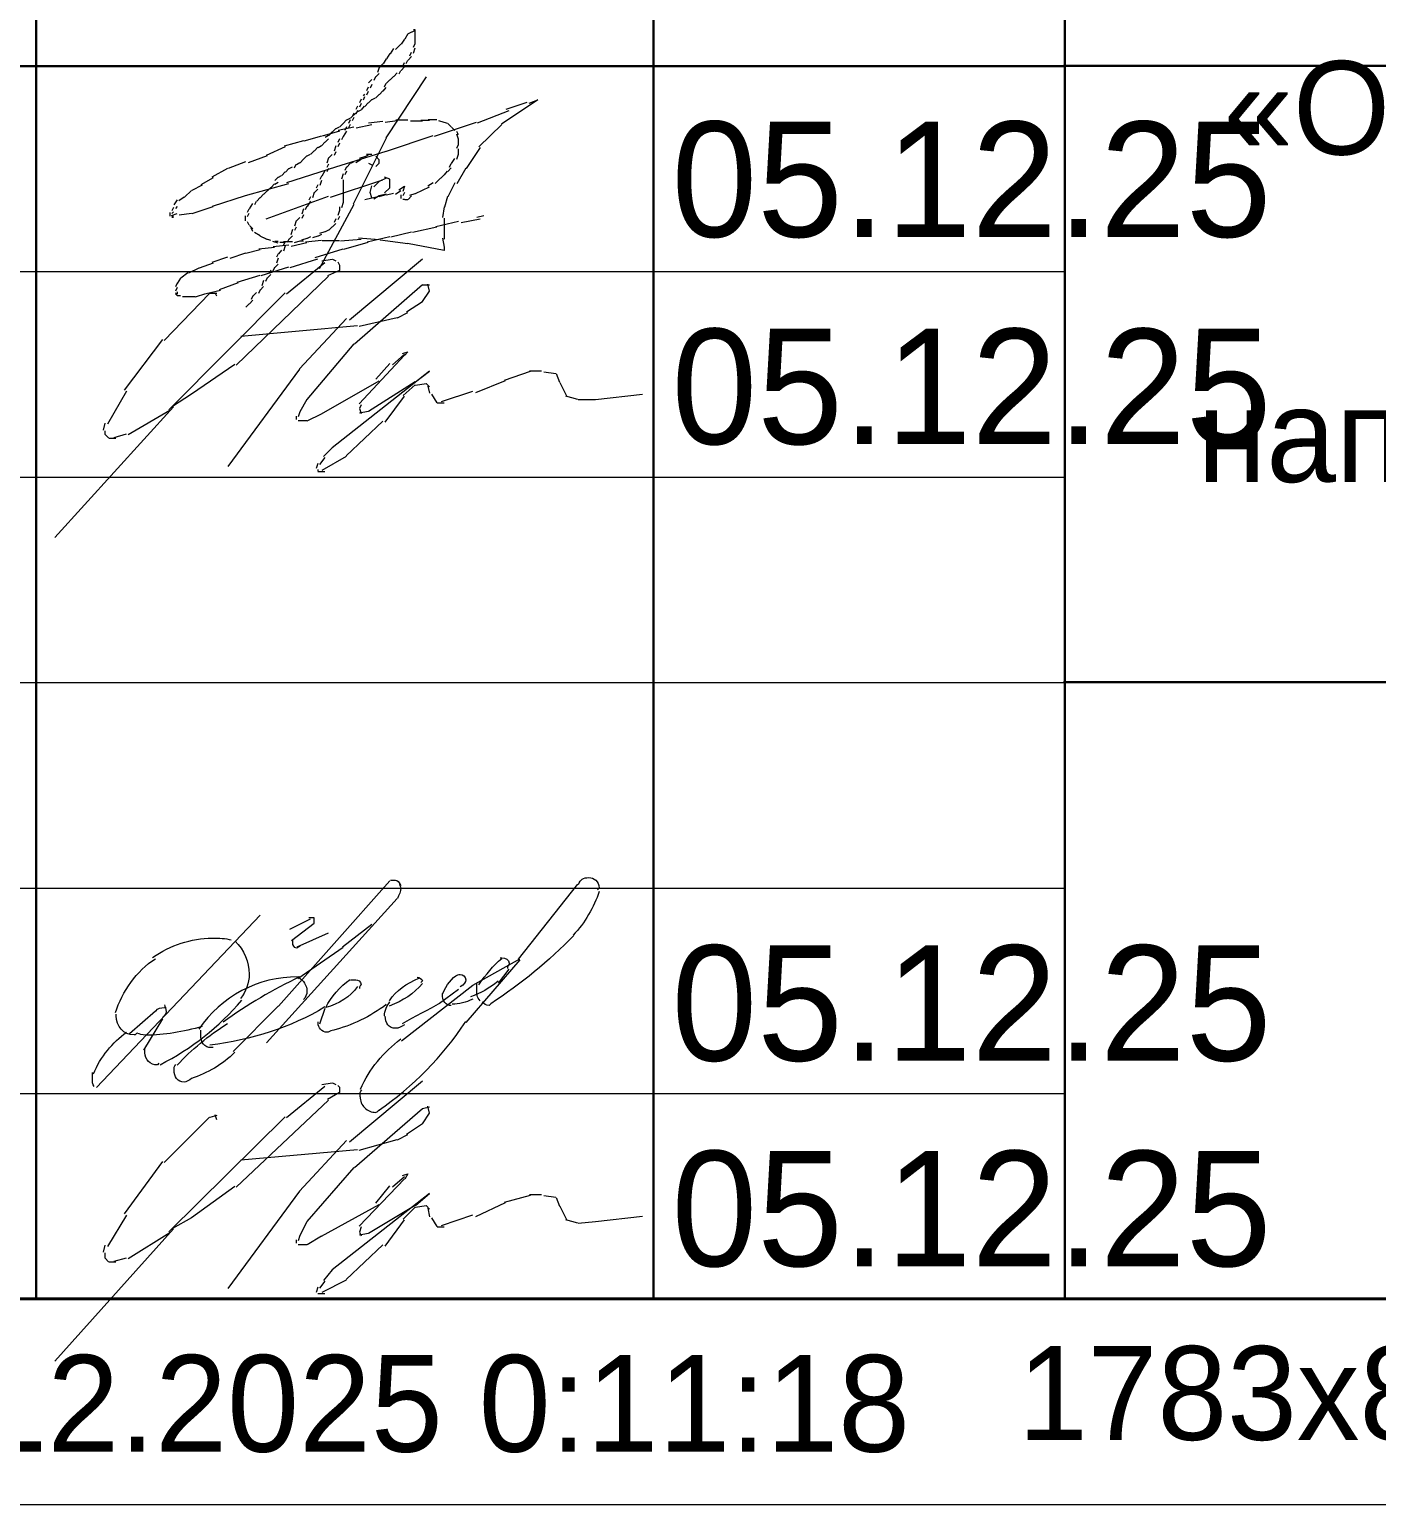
# Model space of a CAD drawing. Header units: millimetres. Extents: x -136833 to 49383, y -8033 to 344618.
# Drawn here: x 30069 to 33345, y -8033 to -4448 of the extents above; entities that cross this region are included whole.
import ezdxf

# ---------------------------------------------------------------- set-up
doc = ezdxf.new("R2010")
doc.units = ezdxf.units.MM
doc.layers.add('PDF _Геометрия', color=7, linetype='Continuous', true_color=0x1d1d1d)
doc.layers.add('PDF _Текст', color=7, linetype='Continuous')

msp = doc.modelspace()

# ---------------------------------------------------------------- linework, layer by layer
at = {"layer": 'PDF _Геометрия', "color": 7, "lineweight": 40}
msp.add_lwpolyline([(-131209.6, 75559.2), (44580.7, 75559.2), (44580.7, -7533.5), (-131209.6, -7533.5)], dxfattribs=at)
at = {"layer": 'PDF _Геометрия', "color": 7, "lineweight": 30}
for points in [[(30086, -2036.4), (30086, -7535.4)], [(31586.4, -2037.3), (31586.4, -7536.3)], [(32586.6, -2035.9), (32586.6, -7534.8)], [(32586.6, -4537.6), (26084, -4537.6)], [(44580.7, -4536.4), (32583.8, -4536.4)], [(44580.7, -6034.9), (32583.8, -6034.9)]]:
    msp.add_lwpolyline(points, dxfattribs=at)
at = {"layer": 'PDF _Геометрия', "color": 5, "lineweight": 9}
for points in [[(30981, -4471.4), (30972.9, -4484.1)], [(30989.7, -4458.9), (30981.7, -4471.5)], [(30998.5, -4454.8), (30990.4, -4459)], [(31007.3, -4450.6), (30999.2, -4454.9)], [(31003.2, -4490.9), (31007.3, -4482.5), (31007.3, -4469.8), (31007.3, -4457.1), (31007.3, -4448.6), (31003.2, -4448.6)], [(30945.9, -4506.8), (30937.8, -4519.5)], [(30954.6, -4494.3), (30946.6, -4507)], [(30972.2, -4484), (30959.1, -4496.7)], [(30990.4, -4522.5), (30998.5, -4514)], [(30994.5, -4511.9), (30998.5, -4503.5)], [(31003.2, -4505.7), (31007.3, -4493.1)], [(30919.5, -4540.2), (30915.5, -4552.9)], [(30928.3, -4532), (30920.3, -4540.4)], [(30937.1, -4519.3), (30929, -4532)], [(30968.1, -4555.9), (30972.2, -4547.5)], [(30972.9, -4547.6), (30981, -4539.2)], [(30976.9, -4537.1), (30981, -4528.6)], [(30985.7, -4530.8), (30989.7, -4522.3)], [(30893.2, -4588.4), (30889.2, -4596.9)], [(30902, -4569.6), (30893.9, -4578)], [(30902, -4582.2), (30898, -4590.6)], [(30910.8, -4563.3), (30906.7, -4571.8)], [(30919.5, -4555), (30911.5, -4563.5)], [(30933, -4587.1), (30937.1, -4578.7)], [(31033.6, -4563.4), (30935.9, -4711.5)], [(30937.8, -4578.8), (30945.9, -4570.3)], [(30946.6, -4570.5), (30954.6, -4562)], [(30955.3, -4562.2), (30963.4, -4553.7)], [(30875.7, -4617.7), (30871.6, -4626.2)], [(30884.4, -4605.2), (30880.4, -4609.5)], [(30884.4, -4611.5), (30880.4, -4619.9)], [(30893.2, -4599), (30889.2, -4607.4)], [(30893.9, -4626.7), (30902, -4618.2)], [(30902.7, -4618.4), (30910.8, -4614.2)], [(30911.5, -4614.2), (30919.5, -4605.8)], [(30920.3, -4606), (30928.3, -4597.5)], [(30929, -4597.7), (30937.1, -4589.2)], [(31284.4, -4627.4), (31305.6, -4618.9), (31216.8, -4678.1)], [(30850.1, -4664), (30858.1, -4655.5)], [(30858.1, -4651.3), (30854.1, -4659.7)], [(30858.8, -4655.7), (30866.9, -4647.3)], [(30866.9, -4634.6), (30862.9, -4643)], [(30866.9, -4645), (30862.9, -4653.6)], [(30867.6, -4647.3), (30875.7, -4643.1)], [(30875.7, -4628.3), (30871.6, -4636.8)], [(30876.4, -4643.3), (30884.4, -4634.8)], [(30885.2, -4635), (30893.2, -4626.6)], [(31158.7, -4674.9), (31235.4, -4645.2)], [(31228.8, -4641.8), (31279.3, -4624.9)], [(30823, -4695.1), (30780.8, -4707.8)], [(30806.2, -4697.1), (30814.2, -4688.7)], [(30815, -4688.8), (30823, -4684.5)], [(30858.1, -4685.2), (30819.9, -4693.7)], [(30823.7, -4684.7), (30831.8, -4676.3)], [(30832.5, -4676.4), (30840.6, -4667.9)], [(30840.6, -4695.4), (30832.5, -4708.2)], [(30840.6, -4684.9), (30836.5, -4693.4)], [(30841.3, -4668.1), (30849.3, -4663.9)], [(30849.3, -4668.1), (30845.3, -4676.6)], [(30849.3, -4678.7), (30845.3, -4687.1)], [(30858.1, -4661.9), (30854.1, -4670.3)], [(30902, -4679.5), (30863.7, -4688)], [(30928.3, -4671.6), (30894.1, -4675.9)], [(30963.4, -4670.1), (30934.2, -4674.3)], [(30989.7, -4668.4), (30960.5, -4668.4)], [(31024.8, -4671.1), (30995.6, -4671.1)], [(31042.4, -4669.4), (31021.2, -4669.4)], [(31059.9, -4667.5), (31038.8, -4667.5)], [(31054.6, -4707.3), (31156.4, -4673.5)], [(31077.5, -4674.2), (31064.4, -4670)], [(31086.2, -4676.5), (31073.1, -4672.3)], [(31095, -4685.1), (31087, -4676.6)], [(31103.8, -4693.7), (31095.7, -4685.3)], [(31112.6, -4704.4), (31108.5, -4695.9)], [(31217.9, -4678.8), (31162.4, -4733.7)], [(30735.3, -4719), (30689, -4731.7)], [(30779.1, -4707.1), (30736.9, -4719.8)], [(30771.1, -4734.6), (30779.1, -4730.4)], [(30779.9, -4730.5), (30787.9, -4722)], [(30788.6, -4709.5), (30796.7, -4705.3)], [(30788.6, -4722.2), (30796.7, -4713.6)], [(30797.4, -4705.5), (30805.5, -4696.9)], [(30814.2, -4730.9), (30810.2, -4743.7)], [(30823, -4714.2), (30819, -4722.7)], [(30823, -4724.8), (30819, -4733.3)], [(30831.8, -4708), (30827.8, -4716.4)], [(30937.1, -4712), (30856.5, -4872.8)], [(30937.3, -4743.6), (31051.1, -4705.5)], [(31108.5, -4736.2), (31112.6, -4727.8), (31112.6, -4715.1), (31108.5, -4702.4)], [(30647.5, -4755.6), (30601.3, -4772.5)], [(30691.4, -4733.1), (30645.2, -4754.2)], [(30727.2, -4771.9), (30735.3, -4763.5)], [(30736, -4763.6), (30744.1, -4755.1)], [(30744.8, -4755.3), (30752.8, -4751.1)], [(30753.6, -4751.2), (30761.6, -4742.7)], [(30762.3, -4742.8), (30770.4, -4734.4)], [(30796.7, -4760.3), (30792.7, -4773)], [(30805.5, -4752), (30797.4, -4760.4)], [(30814.2, -4745.7), (30810.2, -4754.3)], [(30814.2, -4781.8), (30937.1, -4743.7)], [(30875.7, -4763.8), (30862.6, -4772.3)], [(30884.4, -4757.6), (30871.4, -4761.8)], [(30893.2, -4753.5), (30885.2, -4757.8)], [(30902, -4751.6), (30888.9, -4751.6)], [(30911.5, -4781.5), (30919.5, -4773), (30919.5, -4764.6), (30911.5, -4756)], [(31095.7, -4774.2), (31103.8, -4761.5)], [(31108.5, -4763.7), (31112.6, -4751), (31112.6, -4738.3)], [(31165.2, -4735), (31130.9, -4785.7)], [(30551, -4785.6), (30512.8, -4806.8)], [(30594.9, -4769.5), (30552.7, -4786.4)], [(30674.6, -4807), (30682.6, -4802.8)], [(30683.4, -4803), (30691.4, -4794.4)], [(30692.1, -4794.6), (30700.2, -4786.2)], [(30695.5, -4819.9), (30814.2, -4781.8)], [(30700.9, -4786.3), (30709, -4782.1)], [(30713.7, -4784.3), (30717.7, -4775.8)], [(30718.5, -4776), (30726.5, -4771.8)], [(30787.9, -4791.9), (30779.9, -4804.6)], [(30796.7, -4775.1), (30792.7, -4783.6)], [(30796.7, -4785.7), (30792.7, -4794.1)], [(30831.8, -4799.1), (30827.8, -4811.7)], [(30840.6, -4782.2), (30836.5, -4790.7)], [(30840.6, -4792.8), (30836.5, -4801.3)], [(30849.3, -4773.9), (30841.3, -4782.4)], [(30858.1, -4769.9), (30850.1, -4774.1)], [(30893.9, -4772.7), (30902, -4777)], [(31069.4, -4809.7), (31077.5, -4801.2)], [(31078.2, -4801.3), (31086.2, -4792.8)], [(31087, -4793), (31095, -4784.6)], [(31091, -4782.4), (31095, -4774)], [(31130.1, -4785.2), (31108.9, -4823.3)], [(30463.3, -4839.1), (30446.2, -4856)], [(30489.6, -4826.8), (30464.5, -4839.6)], [(30515.9, -4808.3), (30485.8, -4825.3)], [(30594.6, -4851.7), (30700.2, -4822.1)], [(30648.3, -4840.3), (30656.3, -4831.9)], [(30657, -4832), (30665.1, -4823.6)], [(30665.8, -4815.3), (30673.9, -4806.9)], [(30665.8, -4823.8), (30673.9, -4819.5)], [(30770.4, -4836), (30762.3, -4844.4)], [(30770.4, -4825.4), (30766.3, -4833.9)], [(30779.1, -4804.4), (30775.1, -4813)], [(30779.1, -4815), (30775.1, -4827.7)], [(30801.4, -4855.7), (30928.3, -4813.4)], [(30831.8, -4813.9), (30831.8, -4822.3), (30831.8, -4835), (30831.8, -4847.7), (30831.8, -4856.1), (30831.8, -4868.8), (30827.8, -4881.6)], [(30884.9, -4861.6), (30902, -4857.4), (30898, -4844.7), (30902, -4827.8)], [(30919.5, -4817.4), (30906.4, -4830.2)], [(30937.1, -4809.3), (30920, -4817.8)], [(30932.8, -4845.5), (30945.9, -4832.8), (30945.9, -4811.6), (30932.8, -4807.3)], [(30959.1, -4848), (30972.2, -4839.6)], [(30967.9, -4837.6), (30981, -4829.2), (30976.9, -4841.9)], [(31007.7, -4846.9), (31024.8, -4838.4)], [(31025.2, -4838.7), (31042.4, -4830.2)], [(31038, -4828.3), (31051.1, -4819.8)], [(31055.6, -4822.2), (31068.7, -4809.5)], [(31103.8, -4820.7), (31086.6, -4854.6)], [(30428.2, -4861.8), (30420.2, -4874.5)], [(30445.7, -4855.8), (30432.7, -4864.2)], [(30514.5, -4877.3), (30594.9, -4852)], [(30604.4, -4884.1), (30612.4, -4871.3)], [(30617.2, -4873.6), (30621.2, -4865.1)], [(30622, -4865.3), (30630, -4856.8)], [(30630.7, -4857), (30638.8, -4848.6)], [(30639.5, -4848.7), (30647.5, -4840.2)], [(30644.8, -4908.4), (30796.7, -4853.5)], [(30752.8, -4865.4), (30744.8, -4878)], [(30752.8, -4854.8), (30748.8, -4863.2)], [(30761.6, -4844.3), (30757.6, -4857)], [(30858.1, -4873.5), (30773.6, -5030.2)], [(30902.4, -4857.7), (30919.5, -4853.5)], [(30906.4, -4859.8), (30919.5, -4851.4)], [(30920, -4851.7), (30937.1, -4847.4)], [(30920, -4853.8), (30937.1, -4849.5)], [(30937.5, -4849.8), (30954.6, -4845.6)], [(30972.2, -4850.1), (30972.2, -4854.4), (30972.2, -4858.6)], [(30972.2, -4858.6), (30972.2, -4858.6)], [(30972.2, -4858.6), (30972.2, -4858.6)], [(30981, -4844), (30976.9, -4852.4)], [(30976.9, -4860.9), (30981, -4860.9)], [(30981.7, -4861), (30989.7, -4861)], [(30990.4, -4861.2), (30998.5, -4852.7)], [(30994.2, -4850.8), (31007.3, -4846.6)], [(31086.2, -4854.3), (31078.2, -4879.7)], [(30410.6, -4893.2), (30410.6, -4893.2)], [(30410.6, -4893.2), (30410.6, -4897.4), (30410.6, -4901.7)], [(30410.6, -4901.7), (30410.6, -4901.7)], [(30415.1, -4899.9), (30428.2, -4895.7)], [(30419.4, -4880.7), (30415.4, -4889.1)], [(30419.4, -4891.2), (30415.4, -4895.4)], [(30415.4, -4901.9), (30419.4, -4901.9)], [(30415.4, -4904), (30419.4, -4904)], [(30428.2, -4878.7), (30424.2, -4882.9)], [(30433.2, -4898.4), (30463.3, -4894.2)], [(30464.7, -4895.1), (30515.9, -4878.1)], [(30594.9, -4913.4), (30594.9, -4900.7)], [(30599.6, -4892.4), (30603.7, -4883.9)], [(30599.6, -4903), (30603.7, -4894.4)], [(30726.5, -4905.2), (30718.5, -4913.6)], [(30735.3, -4884.1), (30731.3, -4896.8)], [(30735.3, -4898.9), (30731.3, -4907.4)], [(30744.1, -4877.9), (30740, -4886.4)], [(30814.2, -4908.7), (30810.2, -4917.2)], [(30823, -4879.3), (30823, -4887.8), (30819, -4900.5)], [(30823, -4902.5), (30819, -4911.1)], [(31077.5, -4879.5), (31073.4, -4904.9)], [(31077.5, -4907.1), (31077.5, -4932.4), (31077.5, -4957.8)], [(31118.8, -4917), (31165.2, -4908.5)], [(31156.8, -4904.5), (31174, -4900.3)], [(30603.7, -4924.1), (30599.6, -4915.6)], [(30612.4, -4932.7), (30604.4, -4924.3)], [(30612.4, -4939.1), (30608.4, -4930.6)], [(30630, -4950), (30616.9, -4941.5)], [(30709, -4934.4), (30704.9, -4947.2)], [(30717.7, -4913.4), (30713.7, -4926.2)], [(30717.7, -4928.2), (30713.7, -4936.7)], [(30779.1, -4946.3), (30771.1, -4950.5)], [(30787.9, -4940), (30774.8, -4944.2)], [(30796.7, -4936), (30788.6, -4940.2)], [(30805.5, -4927.7), (30797.4, -4936.1)], [(30814.2, -4919.3), (30806.2, -4927.8)], [(30948.1, -4952.3), (30998.5, -4939.6)], [(31000.5, -4940.5), (31059.9, -4927.8)], [(31057.1, -4926.7), (31112.6, -4914)], [(30665.1, -4978.1), (30626.9, -4982.3)], [(30638.8, -4954.3), (30630.7, -4950.1)], [(30647.5, -4958.7), (30639.5, -4954.5)], [(30656.3, -4961.1), (30643.2, -4956.8)], [(30673.9, -4967.6), (30660.8, -4963.4)], [(30700.2, -4972.4), (30662, -4976.6)], [(30673.9, -4963.5), (30665.8, -4963.5)], [(30691.4, -4965.9), (30678.3, -4965.9)], [(30700.2, -4964), (30687.1, -4964)], [(30691.4, -4963.7), (30687.4, -4972.3)], [(30691.4, -4974.3), (30687.4, -4987.1)], [(30700.2, -4957.5), (30696.2, -4966)], [(30709, -4949.3), (30700.9, -4957.7)], [(30709, -4964.1), (30700.9, -4964.1)], [(30744.1, -4966.7), (30705.8, -4975.3)], [(30726.5, -4962.3), (30713.4, -4966.5)], [(30735.3, -4962.4), (30727.2, -4962.4)], [(30744.1, -4956.3), (30731, -4960.5)], [(30779.1, -4961), (30740.9, -4965.3)], [(30752.8, -4952.2), (30744.8, -4956.4)], [(30770.4, -4950.3), (30757.3, -4954.5)], [(30764.4, -5002.2), (30831.8, -4981)], [(30823, -4961.8), (30780.8, -4961.8)], [(30875.7, -4958.5), (30825.3, -4962.7)], [(30833.8, -4982.2), (30893.2, -4965.1)], [(30919.5, -4959.3), (30869.2, -4955.1)], [(30890.5, -4964), (30945.9, -4951.4)], [(30989.7, -4969), (30922.2, -4960.5)], [(31073.4, -4955.7), (31077.5, -4976.9), (31077.5, -4985.4), (30988.8, -4968.4)], [(30515.9, -5015.7), (30481.8, -5028.5)], [(30551, -5001.5), (30512.8, -5014.2)], [(30594.9, -4991.7), (30556.7, -5004.4)], [(30630, -4983.8), (30595.8, -4992.3)], [(30673.9, -5018.5), (30665.8, -5027)], [(30673.9, -4993.1), (30669.8, -5001.6)], [(30673.9, -5003.6), (30669.8, -5016.4)], [(30682.6, -4984.7), (30674.6, -4993.3)], [(30694.4, -5090.3), (30787.9, -5014.1)], [(30703, -5026.5), (30770.4, -5005.3)], [(30780.3, -5010.3), (30805.5, -5006)], [(30819, -5012.6), (30823, -5021.1), (30823, -5033.8), (30793.8, -5046.5)], [(30806.2, -5006.2), (30814.2, -5010.4)], [(30847.5, -5153.8), (31024.8, -5005.5)], [(30437, -5052.4), (30428.9, -5065.2)], [(30454.5, -5040), (30437.4, -5052.8)], [(30480.8, -5027.9), (30455.7, -5040.5)], [(30796.7, -5048.1), (30572.3, -5264)], [(30574.7, -5062.1), (30630, -5045.3)], [(30632.8, -5046.4), (30700.2, -5025.3)], [(30647.5, -5051.8), (30643.5, -5060.4)], [(30656.3, -5043.5), (30648.3, -5052.1)], [(30656.3, -5033), (30652.3, -5041.5)], [(30665.1, -5026.7), (30661.1, -5035.3)], [(30507.2, -5089.6), (30396.7, -5203.9)], [(30407.9, -5372.3), (30691.4, -5088.6)], [(30428.2, -5065), (30424.2, -5073.5)], [(30428.2, -5075.6), (30424.2, -5084)], [(30424.2, -5088.2), (30428.2, -5092.5)], [(30424.2, -5090.4), (30428.2, -5094.6)], [(30428.2, -5086.1), (30428.2, -5090.3)], [(30473.3, -5097.9), (30498.4, -5089.5)], [(30499.3, -5090.1), (30533.5, -5081.7)], [(30524.7, -5090), (30507.6, -5090)], [(30524.7, -5096.3), (30520.7, -5087.9)], [(30531.1, -5080.3), (30577.3, -5063.3)], [(30621.2, -5087.4), (30613.2, -5095.9)], [(30630, -5081.2), (30626, -5089.7)], [(30638.8, -5072.9), (30630.7, -5081.4)], [(30638.8, -5058), (30634.7, -5070.8)], [(31024.8, -5069), (30859.6, -5213)], [(31025.2, -5109.6), (31042.4, -5084.2), (31038.3, -5067.3)], [(31042.4, -5069.3), (31025.2, -5069.3)], [(30428.9, -5094.8), (30437, -5094.8)], [(30441.5, -5097.1), (30454.5, -5097.1)], [(30455, -5097.5), (30472.1, -5097.5)], [(30603.7, -5114.6), (30595.6, -5123.1)], [(30612.4, -5106.3), (30604.4, -5114.8)], [(30612.4, -5095.8), (30608.4, -5104.2)], [(30986.5, -5134.7), (31024.8, -5109.3)], [(30725.8, -5273.3), (30840.6, -5150.5)], [(30870.7, -5169.6), (30963.4, -5148.5)], [(30964.5, -5148.9), (30989.7, -5136.2)], [(30583, -5193.3), (30866.9, -5168)], [(30393.1, -5202), (30299.7, -5324.7)], [(30858.1, -5212.2), (30743.4, -5347.7)], [(30976.6, -5235.7), (30989.7, -5231.5), (30981.7, -5240)], [(30568.6, -5262.1), (30463.1, -5334.2)], [(30981, -5239.7), (30871.2, -5358.3)], [(30911.6, -5298.4), (30945.9, -5260.3)], [(30951.7, -5263), (30981, -5237.6)], [(30552.5, -5510.5), (30726.5, -5273.4)], [(30779.6, -5382.6), (30919.5, -5302.2)], [(31008.1, -5304.3), (31042.4, -5278.9), (30805.6, -5465.2)], [(30893.4, -5375.7), (31007.3, -5303.7)], [(31155, -5330.8), (31226.6, -5301.2)], [(31224.5, -5300.2), (31288, -5279)], [(31285.1, -5277.4), (31314.4, -5277.4)], [(31320.2, -5280.1), (31349.5, -5284.3)], [(31350.2, -5284.5), (31358.2, -5305.6)], [(31358.6, -5305.9), (31375.8, -5339.8)], [(30305.4, -5327.3), (30259.2, -5407.8)], [(30463.3, -5334.4), (30417.1, -5364.1)], [(30934.6, -5402.7), (30981, -5339.3)], [(30978.1, -5337.6), (31007.3, -5312.2)], [(31008.4, -5312.7), (31033.6, -5308.4)], [(31034.3, -5308.5), (31042.4, -5317)], [(31038.3, -5314.9), (31042.4, -5331.8)], [(31046.8, -5334.3), (31059.9, -5355.4)], [(31071, -5352.7), (31147.7, -5327.3)], [(31372.8, -5338.2), (31402.1, -5346.6)], [(31445.8, -5347.3), (31560, -5334.6)], [(30419.4, -5365.3), (30131.3, -5682.9)], [(30309.3, -5432.9), (30410.6, -5373.7)], [(30726.5, -5377.2), (30722.5, -5389.8)], [(30744.1, -5347.7), (30727, -5377.4)], [(30875.7, -5360.7), (30871.6, -5369.1), (30875.7, -5381.8)], [(30872.1, -5380), (30893.2, -5375.8)], [(31060.3, -5355.8), (31077.5, -5355.8)], [(31403.5, -5347.4), (31446, -5347.4)], [(30252.7, -5404.8), (30248.7, -5421.8)], [(30717.7, -5387.6), (30717.7, -5396)], [(30722.9, -5398.5), (30744.1, -5398.5)], [(30744.9, -5399.2), (30779.1, -5382.3)], [(30839.7, -5484.3), (30928.3, -5399.8)], [(30252.7, -5423.9), (30252.7, -5432.3)], [(30253.5, -5432.5), (30261.5, -5440.9)], [(30262, -5441.2), (30279, -5441.2)], [(30275.3, -5439.6), (30305.4, -5431.2)], [(30781.2, -5518.9), (30840.6, -5484.9)], [(30805.5, -5465.3), (30784.3, -5486.4)], [(30770.4, -5502.8), (30766.3, -5515.4)], [(30770.4, -5517.6), (30770.4, -5521.8)], [(30787.9, -5488.2), (30774.8, -5505.2)], [(30770.8, -5522.2), (30787.9, -5522.2)], [(30945.9, -6517.6), (30674.9, -6822.4)], [(30646.1, -6911.5), (30963.4, -6560.2)], [(31402.1, -6525.6), (31257.7, -6707.6)], [(31454.7, -6535), (31450.7, -6539.2)], [(30630, -6601), (30232, -7020.1)], [(30702.5, -6634.8), (30752.8, -6609.5)], [(30706.3, -6662.5), (30761.6, -6620.2), (30761.6, -6607.5), (30748.5, -6607.5)], [(30830.5, -6677.6), (30902, -6622.7)], [(30720.2, -6678), (30796.7, -6644.1)], [(30722.1, -6754.8), (30831.8, -6678.6)], [(31261.7, -6709.4), (31130.5, -6861.8)], [(31147.7, -6770.8), (31261.7, -6707.2)], [(31210.2, -6766.1), (31235.4, -6732.2)], [(31214.2, -6704.7), (31218.2, -6704.7)], [(30974.2, -6906.3), (31147.7, -6770.9)], [(31011.7, -6751.8), (31011.7, -6751.8)], [(31024.8, -6760.3), (31020.8, -6764.5)], [(31130.1, -6757.9), (31130.1, -6757.9)], [(31066.2, -6814.7), (31112.6, -6780.9)], [(30312.3, -6888.6), (30375.5, -6833.5)], [(30673.9, -6821.8), (30564.3, -6931.9)], [(30787.9, -6828.1), (30774.8, -6866.2)], [(30934.6, -6846.3), (30934.6, -6846.3)], [(31095, -6820.8), (31095, -6820.8)], [(30393.1, -6852.9), (30346.9, -6929.1)], [(30384.3, -6960.7), (30380.3, -6964.9)], [(30694.4, -7092.7), (30787.9, -7016.5)], [(30780.3, -7012.5), (30805.5, -7008.3)], [(30819, -7015), (30823, -7019.2), (30823, -7031.9), (30793.8, -7048.8)], [(30806.2, -7008.4), (30814.2, -7012.7)], [(30847.5, -7151.9), (31024.8, -7003.7)], [(30796.7, -7050.4), (30572.3, -7262.1)], [(30507.2, -7091.9), (30396.7, -7202)], [(30407.9, -7370.3), (30691.4, -7091)], [(30524.7, -7088.1), (30507.6, -7092.3)], [(30524.7, -7098.7), (30520.7, -7085.9)], [(31024.8, -7071.4), (30859.6, -7215.3)], [(31025.2, -7107.7), (31042.4, -7082.3), (31038.3, -7065.4)], [(31042.4, -7067.5), (31025.2, -7071.8)], [(30964.5, -7147), (30989.7, -7134.3)], [(30986.5, -7132.8), (31024.8, -7107.4)], [(30583, -7195.6), (30866.9, -7170.3)], [(30725.8, -7271.4), (30840.6, -7148.6)], [(30870.7, -7171.9), (30963.4, -7146.5)], [(30393.1, -7200), (30299.7, -7327)], [(30858.1, -7214.5), (30743.4, -7345.8)], [(30951.7, -7261.2), (30981, -7235.8)], [(30976.6, -7233.8), (30989.7, -7229.6), (30981.7, -7242.3)], [(30568.6, -7260.3), (30463.1, -7336.5)], [(30552.5, -7508.5), (30726.5, -7271.4)], [(31008.1, -7306.6), (31042.4, -7277), (30805.6, -7463.3)], [(30981, -7242), (30871.2, -7356.4)], [(30911.6, -7300.7), (30945.9, -7258.4)], [(30779.6, -7380.7), (30919.5, -7304.5)], [(30893.4, -7373.8), (31007.3, -7306.1)], [(30978.1, -7339.9), (31007.3, -7310.3)], [(31008.4, -7310.8), (31033.6, -7306.5)], [(31034.3, -7306.6), (31042.4, -7315.1)], [(31038.3, -7313), (31042.4, -7334.2)], [(31155, -7333.2), (31226.6, -7299.3)], [(31224.5, -7298.2), (31288, -7281.4)], [(31285.1, -7279.7), (31314.4, -7279.7)], [(31320.2, -7282.4), (31349.5, -7286.7)], [(31350.2, -7286.9), (31358.2, -7308)], [(31358.6, -7308.3), (31375.8, -7342.2)], [(30305.4, -7329.7), (30259.2, -7406)], [(30463.3, -7336.8), (30417.1, -7362.2)], [(30744.1, -7345.9), (30727, -7379.7)], [(30934.6, -7405.1), (30981, -7341.6)], [(31046.8, -7336.6), (31059.9, -7357.8)], [(31071, -7355), (31147.7, -7329.6)], [(31372.8, -7340.5), (31402.1, -7349)], [(31403.5, -7349.7), (31446, -7345.5)], [(31445.8, -7345.4), (31560, -7332.7)], [(30419.4, -7363.5), (30131.3, -7685.2)], [(30309.3, -7435.3), (30410.6, -7371.8)], [(30726.5, -7379.5), (30722.5, -7392.1)], [(30744.9, -7401.5), (30779.1, -7380.4)], [(30875.7, -7358.7), (30871.6, -7371.5), (30875.7, -7380)], [(30872.1, -7378.1), (30893.2, -7373.9)], [(31060.3, -7358.1), (31077.5, -7358.1)], [(30252.7, -7402.9), (30248.7, -7419.8)], [(30717.7, -7389.9), (30717.7, -7398.3)], [(30722.9, -7401), (30744.1, -7401)], [(30839.7, -7486.7), (30928.3, -7402)], [(30252.7, -7421.9), (30252.7, -7434.6)], [(30253.5, -7434.8), (30261.5, -7443.2)], [(30262, -7443.6), (30279, -7443.6)], [(30275.3, -7441.9), (30305.4, -7433.4)], [(30787.9, -7490.6), (30774.8, -7507.5)], [(30781.2, -7516.9), (30840.6, -7487.2)], [(30805.5, -7463.3), (30784.3, -7488.8)], [(30770.4, -7505.1), (30766.3, -7517.8)], [(30770.4, -7519.9), (30770.4, -7519.9)], [(30770.8, -7520.3), (30787.9, -7520.3)]]:
    msp.add_lwpolyline(points, dxfattribs=at)
at = {"layer": 'PDF _Геометрия', "color": 7, "lineweight": 9}
for points in [[(32586.6, -5037.2), (26084, -5037.2)], [(32586.6, -5536.7), (26084, -5536.7)], [(32586.6, -6036.2), (26084, -6036.2)], [(32586.6, -6535.7), (26084, -6535.7)], [(32586.6, -7035.2), (26084, -7035.2)]]:
    msp.add_lwpolyline(points, dxfattribs=at)
at = {"layer": 'PDF _Геометрия', "color": 5, "lineweight": 9}
msp.add_lwpolyline([(31393.3, -6650.3, -0.052359), (31191.5, -6816.1), (31187.5, -6820.4)], format="xyb", dxfattribs=at)
at = {"layer": 'PDF _Геометрия', "color": 7, "lineweight": 18}
msp.add_lwpolyline([(-133207.6, -8033.3), (45076.6, -8033.3)], dxfattribs=at)
at = {"layer": 'PDF _Геометрия', "color": 5, "lineweight": 9}
for centre, radius, start, end in [((30720.9, -7040.7), 289.9, 89.6978, 145.8129), ((31248.4, -7845.6), 1212.9, 115.4865, 125.7115), ((30090.1, -6382.3), 653.4, 297.042, 319.3899), ((30467.8, -6421.6), 794, 304.578, 326.5302), ((30911.3, -7042.1), 38.1, 180.0046, 270.2907)]:
    msp.add_arc(centre, radius, start, end, dxfattribs=at)
for points in [[(30947, -6515.9), (30951, -6515.9), (30955.1, -6515.9), (30959.1, -6515.9)], [(30959.1, -6515.9), (30964.1, -6515.9), (30968.1, -6520.1), (30972.2, -6528.6)], [(30968.1, -6522.2), (30968.1, -6526.5), (30972.2, -6530.7), (30972.2, -6534.9)], [(31404.2, -6526.5), (31408.3, -6513.8), (31416.4, -6509.6), (31429.5, -6509.6)], [(31429.5, -6509.6), (31441.6, -6509.6), (31454.7, -6518.1), (31454.7, -6535)], [(30972.2, -6534.9), (30972.2, -6543.4), (30968.1, -6552), (30964.1, -6560.4)], [(31454.7, -6543.4), (31441.6, -6581.5), (31420.4, -6619.6), (31391.1, -6649.3)], [(30368.9, -6703.4), (30412.1, -6673.8), (30462.3, -6656.8), (30513.6, -6656.8)], [(30513.6, -6656.8), (30530.7, -6656.8), (30546.7, -6656.8), (30559.8, -6661)], [(30569.5, -6664), (30590.6, -6685.1), (30603.7, -6714.8), (30603.7, -6744.4)], [(30709.4, -6668.3), (30709.4, -6664), (30709.4, -6664), (30709.4, -6659.8)], [(30718.5, -6681), (30713.4, -6681), (30709.4, -6672.5), (30709.4, -6668.3)], [(30726.5, -6676.8), (30722.5, -6676.8), (30722.5, -6681), (30718.5, -6681)], [(30278.2, -6837.8), (30295.3, -6787), (30329.4, -6736.2), (30375.5, -6706.6)], [(31162.4, -6770), (31179.5, -6744.6), (31196.7, -6723.4), (31217.9, -6706.5)], [(31218.2, -6704.7), (31227.3, -6704.7), (31235.4, -6708.9), (31235.4, -6717.4)], [(31235.4, -6717.4), (31235.4, -6721.6), (31231.4, -6725.9), (31231.4, -6730.1)], [(30603.7, -6744.4), (30603.7, -6765.6), (30595.6, -6786.7), (30582.6, -6803.7)], [(30722.5, -6750.8), (30726.5, -6750.8), (30726.5, -6750.8), (30726.5, -6750.8)], [(30722.9, -6751.1), (30736, -6759.5), (30744.1, -6772.3), (30744.1, -6785)], [(30790, -6824.9), (30803, -6799.5), (30824.2, -6774.1), (30849.3, -6757.2)], [(30866.9, -6774.5), (30849.8, -6799.8), (30820.6, -6816.8), (30790.4, -6825.2)], [(30850.5, -6757.7), (30854.5, -6757.7), (30858.5, -6757.7), (30862.6, -6757.7)], [(30862.6, -6757.7), (30867.6, -6757.7), (30875.7, -6761.9), (30875.7, -6770.4)], [(30875.7, -6770.4), (30875.7, -6770.4), (30871.6, -6774.6), (30871.6, -6778.8)], [(31024.8, -6766.7), (31003.7, -6792.1), (30978.5, -6809), (30944.2, -6821.7)], [(30944.5, -6808.8), (30960.6, -6783.4), (30986.8, -6766.5), (31016, -6753.8)], [(31011.7, -6751.8), (31016.8, -6751.8), (31024.8, -6756.1), (31024.8, -6760.3)], [(31074.3, -6791.5), (31083.3, -6770.3), (31095.4, -6753.3), (31112.6, -6744.9)], [(31113, -6745.2), (31113, -6745.2), (31113, -6745.2), (31117, -6745.2)], [(31117, -6745.2), (31122, -6745.2), (31130.1, -6749.4), (31130.1, -6757.9)], [(31130.1, -6757.9), (31130.1, -6762.1), (31126.1, -6770.6), (31117, -6774.8)], [(31209.1, -6761.3), (31187.9, -6778.3), (31166.7, -6791), (31141.5, -6799.5)], [(31157.1, -6779.7), (31157.1, -6775.4), (31157.1, -6771.2), (31157.1, -6767)], [(30744.1, -6785), (30744.1, -6793.4), (30740, -6801.9), (30736, -6806.1)], [(31073.8, -6799.6), (31073.8, -6795.4), (31073.8, -6791.2), (31073.8, -6791.2)], [(31095, -6820.8), (31081.9, -6820.8), (31073.8, -6808.1), (31073.8, -6799.6)], [(31147.7, -6804.8), (31130.5, -6813.3), (31113.4, -6817.5), (31097.2, -6817.5)], [(31165.2, -6809.3), (31157.1, -6800.9), (31157.1, -6792.4), (31157.1, -6779.7)], [(30280.5, -6845.5), (30280.5, -6841.3), (30280.5, -6841.3), (30280.5, -6841.3)], [(30323.6, -6892.1), (30297.6, -6892.1), (30280.5, -6870.9), (30280.5, -6845.5)], [(30376.8, -6834), (30380.8, -6825.6), (30388.8, -6825.6), (30397.8, -6825.6)], [(30401.9, -6836.1), (30401.9, -6840.3), (30397.8, -6844.6), (30393.8, -6848.9)], [(30397.8, -6819.2), (30397.8, -6823.4), (30401.9, -6827.7), (30401.9, -6836.1)], [(30397.8, -6825.6), (30397.8, -6825.6), (30397.8, -6825.6), (30401.9, -6825.6)], [(30787.9, -6823.9), (30703.4, -6874.7), (30609.8, -6904.2), (30508.2, -6917)], [(30937.1, -6818), (30898.8, -6847.6), (30852.5, -6868.7), (30806.2, -6881.5)], [(30932.8, -6845.7), (30932.8, -6833), (30937.8, -6820.3), (30945.9, -6811.8)], [(30959.8, -6875.9), (30942.7, -6875.9), (30934.6, -6863.2), (30934.6, -6846.3)], [(31068.7, -6814), (31039.5, -6830.9), (31005.2, -6847.8), (30976, -6864.8)], [(31187.5, -6820.4), (31178.4, -6820.4), (31174.4, -6816.1), (31170.4, -6811.9)], [(30489.6, -6871.5), (30443.4, -6884.3), (30396.2, -6892.7), (30354, -6892.7)], [(30428.5, -6965.7), (30462.6, -6927.7), (30504.8, -6893.8), (30551, -6864.2)], [(30485.8, -6893.2), (30485.8, -6889), (30485.8, -6884.7), (30485.8, -6880.4)], [(30771.3, -6864.3), (30771.3, -6860.1), (30771.3, -6860.1), (30771.3, -6860.1)], [(30792.4, -6885.6), (30780.3, -6885.6), (30771.3, -6872.8), (30771.3, -6864.3)], [(30805.5, -6881.2), (30801.4, -6881.2), (30797.4, -6885.6), (30792.4, -6885.6)], [(30981, -6867.4), (30972.9, -6871.7), (30967.9, -6875.9), (30959.8, -6875.9)], [(30225.1, -6986.8), (30242.2, -6944.5), (30271.2, -6910.6), (30305.4, -6885.2)], [(30331.7, -6887.8), (30327.7, -6887.8), (30327.7, -6892.1), (30323.6, -6892.1)], [(30354, -6892.7), (30341, -6892.7), (30337, -6888.5), (30332.9, -6888.5)], [(30511.9, -6922.8), (30494.8, -6922.8), (30485.8, -6910.1), (30485.8, -6893.2)], [(30874.5, -7023.9), (30895.6, -6973.1), (30929.9, -6935), (30972.2, -6901.2)], [(30350.2, -6935.3), (30350.2, -6931.1), (30350.2, -6931.1), (30350.2, -6926.9)], [(30380.3, -6964.9), (30363.2, -6964.9), (30350.2, -6952.3), (30350.2, -6935.3)], [(30568.6, -6934.2), (30539.4, -6963.9), (30501.3, -6985.1), (30463.1, -6997.8)], [(30515.9, -6922.8), (30511.9, -6922.8), (30511.9, -6922.8), (30511.9, -6922.8)], [(30222.4, -7000.3), (30222.4, -6991.8), (30222.4, -6987.6), (30222.4, -6983.3)], [(30421.1, -6976.9), (30421.1, -6972.7), (30421.1, -6968.4), (30425.1, -6964.2)], [(30446.2, -7006.5), (30429.1, -7006.5), (30421.1, -6993.9), (30421.1, -6976.9)], [(30226.4, -7017.1), (30222.4, -7012.9), (30222.4, -7004.5), (30222.4, -7000.3)], [(30463.3, -6998.1), (30459.3, -7002.3), (30450.2, -7006.5), (30446.2, -7006.5)], [(30873.2, -7042.1), (30873.2, -7033.6), (30873.2, -7029.3), (30877.2, -7025.1)], [(30919.5, -7075.9), (30915.5, -7075.9), (30915.5, -7080.2), (30911.5, -7080.2)]]:
    msp.add_open_spline(points, degree=3, dxfattribs=at)

# ---------------------------------------------------------------- texts
at = {"layer": 'PDF _Текст', "attachment_point": 4, "style": ''}
for s, insert, char_height in [('«Общеобразовательная школа №2, входящая в состав', (32972.5, -4672.8), 227.28), ('Степанова', (28138.1, -4814.1), 280.26), ('05.12.25', (31630.5, -4814.1), 280.26), ('05.12.25', (31630.5, -5317.8), 280.26), ('направленности с соответствующей инфраструктурой»', (32909, -5468.6), 227.28), ('05.12.25', (31630.5, -6816.4), 280.26), ('05.12.25', (31630.5, -7315.9), 280.26)]:
    msp.add_mtext(s, dxfattribs=dict(at, insert=insert, char_height=char_height))
at = {"layer": 'PDF _Текст', "color": 9, "true_color": 0xc0c0c0, "attachment_point": 4, "style": ''}
for s, insert, char_height in [('1783х841мм (h)', (32472.9, -7796.6), 227.932), ('09.12.2025 0:11:18', (29501.2, -7789.2), 235.068)]:
    msp.add_mtext(s, dxfattribs=dict(at, insert=insert, char_height=char_height))

doc.saveas('drawing.dxf')
